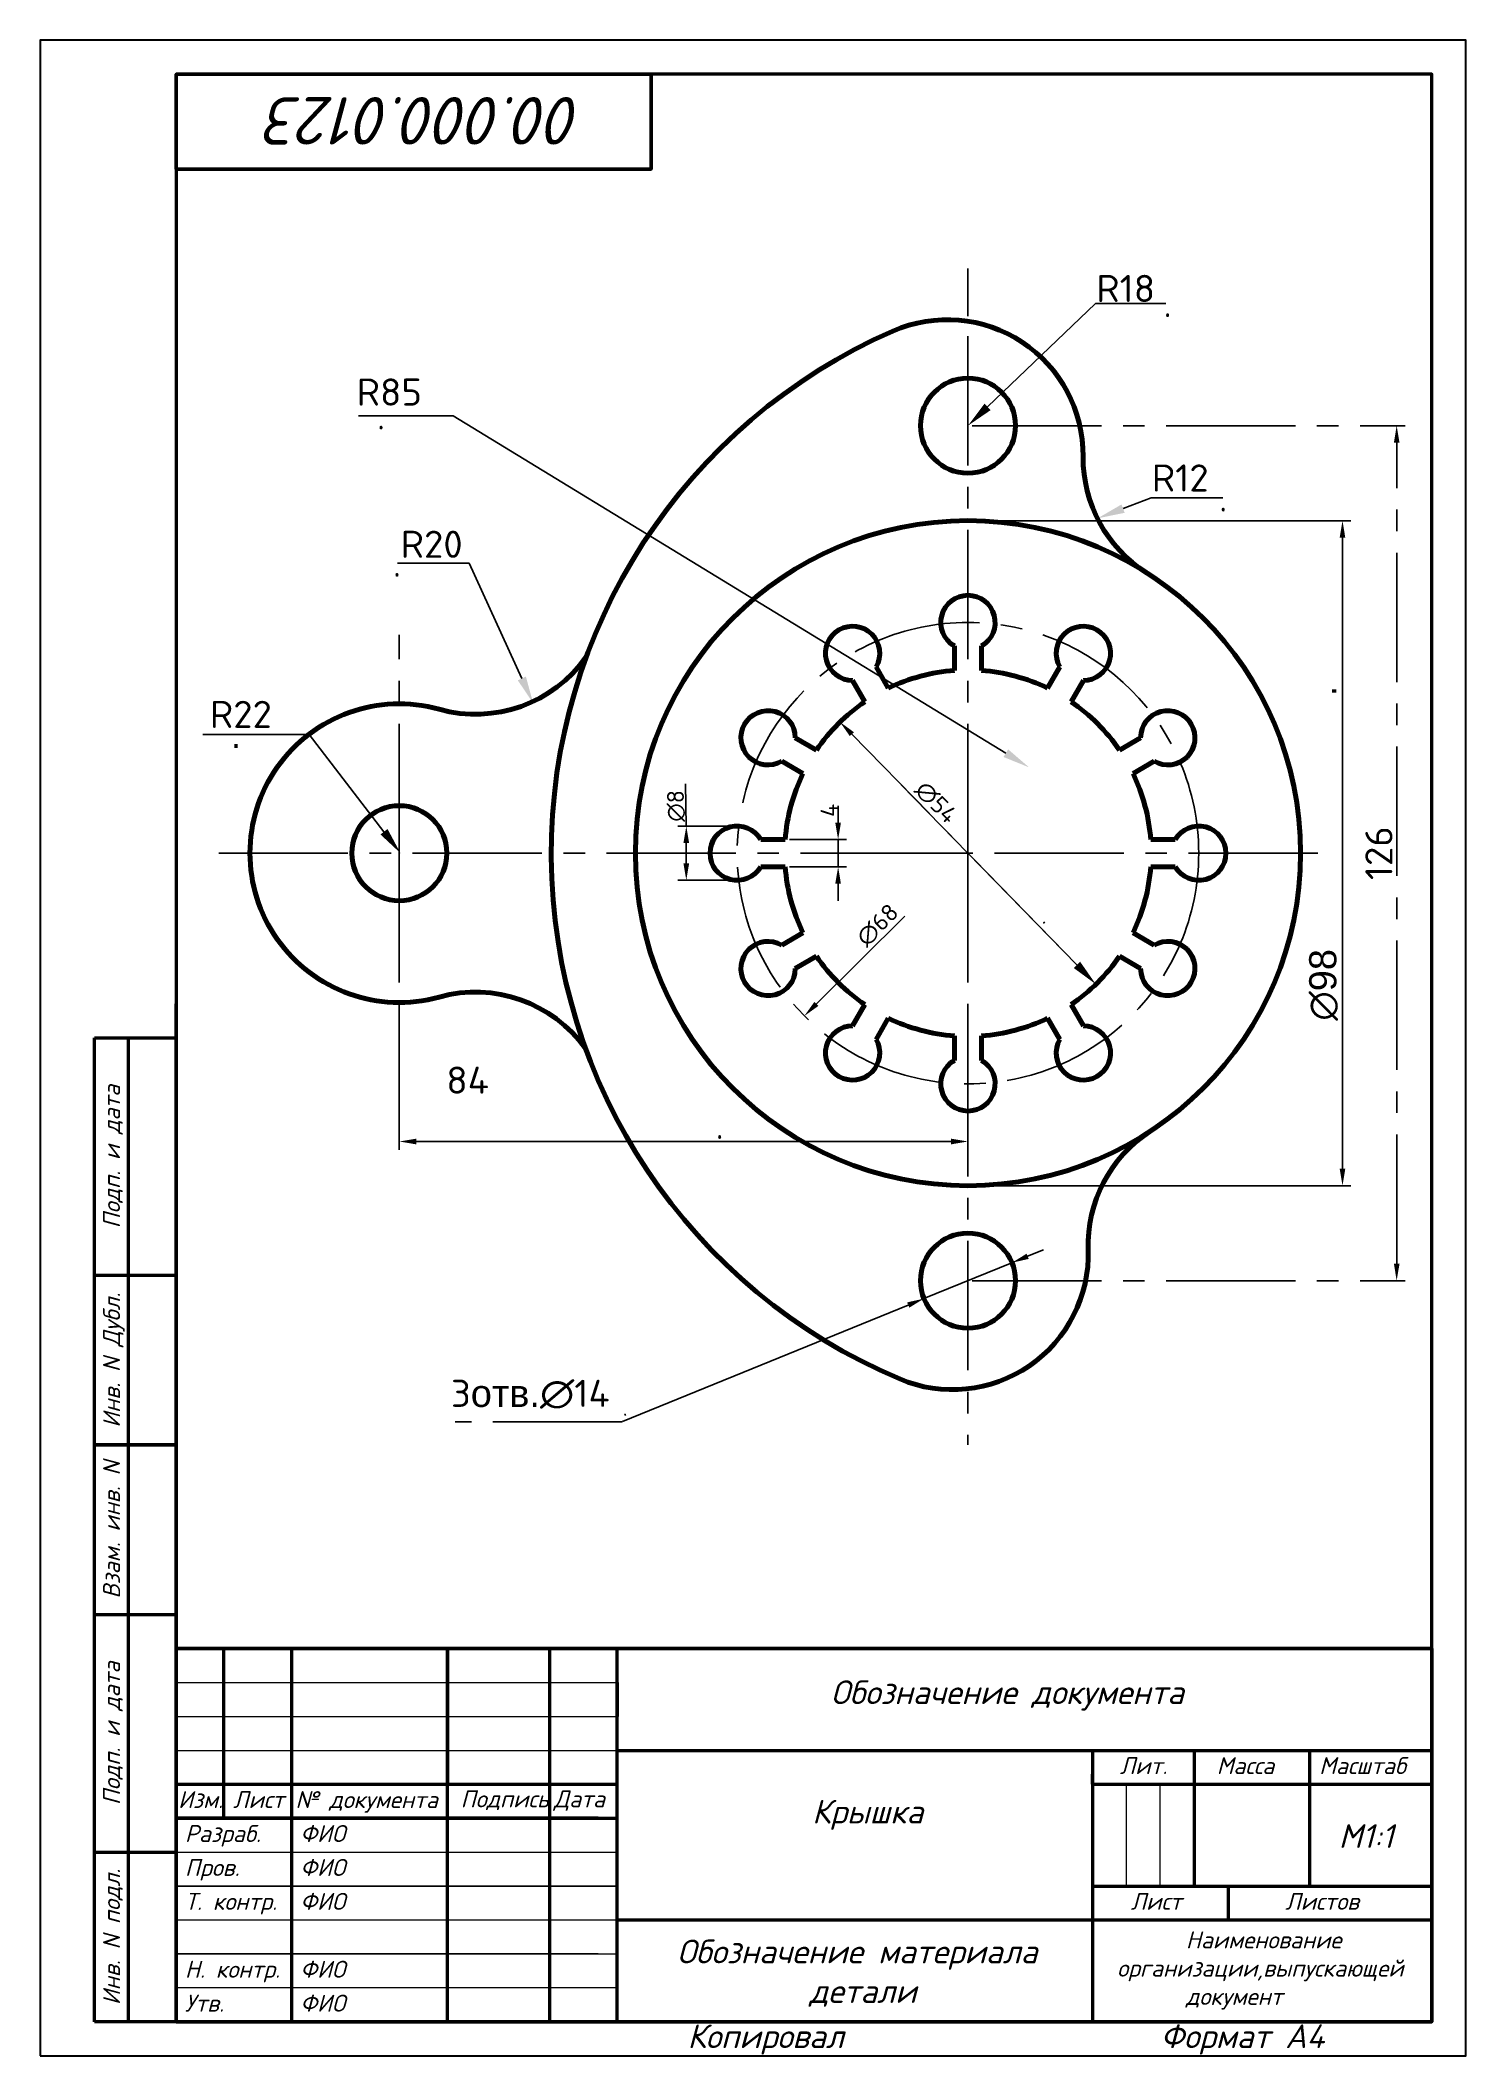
# Paper-space layout 'ISO A1' of a CAD drawing. Header units: millimetres. Extents: x 265 to 475, y 163 to 460.
import ezdxf
from ezdxf import colors
from ezdxf.entities.mleader import LeaderData, LeaderLine
from ezdxf.enums import TextEntityAlignment as Align
from ezdxf.math import Vec2, Vec3

# ---------------------------------------------------------------- set-up
doc = ezdxf.new("R2010")
doc.units = ezdxf.units.MM
doc.linetypes.add('CENTER2', pattern=[28.575, 19.05, -3.175, 3.175, -3.175])
doc.layers.add('оси', color=2, linetype='CENTER2')
doc.styles.add('Annotative', font='Arial.ttf')
doc.styles.add('Roman', font='romans')
doc.styles.get("Standard").update_dxf_attribs({"font": 'simplex.shx'})
doc.styles.add('ЕСКД', font='ISOCPEUI.TTF')
doc.dimstyles.new('ISO-25', dxfattribs={"dimtxt": 2.5, "dimasz": 2.5, "dimexe": 1.25, "dimexo": 0.625, "dimtad": 1, "dimtxsty": 'Standard', "dimcen": 2.5, "dimadec": 0, "dimazin": 0, "dimtfac": 1, "dimtmove": 0, "dimatfit": 3, "dimfxl": 1, "dimarcsym": 0})

# ---------------------------------------------------------------- blocks, each defined once
blk = doc.blocks.new('*D13')
at = {"layer": 'Defpoints', "color": 0, "linetype": 'ByBlock', "transparency": 16777216}
for p in [(407.93, 279.67), (394.97, 274.38)]:
    blk.add_point(p, dxfattribs=at)
at = {"layer": 'оси', "color": 0, "linetype": 'ByBlock', "lineweight": -2, "transparency": 16777216}
for p, q in [((407.93, 279.67), (394.97, 274.38)), ((410.24, 280.61), (412.56, 281.56)), ((350.56, 256.26), (392.65, 273.43))]:
    blk.add_line(p, q, dxfattribs=at)
at = {"layer": 'оси', "color": 0, "linetype": 'ByBlock', "transparency": 16777216}
for points in [[(410.09, 281), (410.4, 280.23), (407.93, 279.67)], [(392.49, 273.82), (392.81, 273.05), (394.97, 274.38)]]:
    blk.add_solid(points, dxfattribs=at)
at = {"layer": 'оси', "color": 0, "linetype": 'ByBlock', "lineweight": -2, "transparency": 16777216, "insert": (350.54, 258.27), "char_height": 2.5, "width": 4.8423, "attachment_point": 5, "rotation": 22.1991}
blk.add_mtext('{\\C0;.}', dxfattribs=at)
blk = doc.blocks.new('*D11')
at = {"layer": 'Defpoints', "color": 0, "transparency": 16777216}
for p in [(382.59, 359.35), (420.3, 320.7)]:
    blk.add_point(p, dxfattribs=at)
at = {"layer": 'оси', "color": 0, "lineweight": -2, "transparency": 16777216}
blk.add_line((415.72, 325.39), (384.34, 357.56), dxfattribs=at)
at = {"layer": 'оси', "color": 0, "transparency": 16777216}
blk.add_solid([(384.64, 357.85), (384.04, 357.27), (382.59, 359.35)], dxfattribs=at)
at = {"layer": 'оси', "color": 0, "lineweight": -2, "transparency": 16777216, "insert": (402.24, 341.89), "char_height": 2.5, "width": 53.0834, "attachment_point": 5, "rotation": 314.2904}
blk.add_mtext('   ∅54            .              ', dxfattribs=at)
blk = doc.blocks.new('*D14')
at = {"layer": 'Defpoints', "color": 0, "transparency": 16777216}
for p in [(425.55, 364), (377.35, 316.04)]:
    blk.add_point(p, dxfattribs=at)
at = {"layer": 'оси', "color": 0, "lineweight": -2, "transparency": 16777216}
blk.add_line((392.13, 330.75), (379.12, 317.8), dxfattribs=at)
at = {"layer": 'оси', "color": 0, "transparency": 16777216}
blk.add_solid([(378.82, 318.1), (379.41, 317.51), (377.35, 316.04)], dxfattribs=at)
at = {"layer": 'оси', "color": 0, "lineweight": -2, "transparency": 16777216, "insert": (388.13, 329.42), "char_height": 2.5, "attachment_point": 5, "rotation": 44.857}
blk.add_mtext('∅68', dxfattribs=at)
blk = doc.blocks.new('*D15')
at = {"layer": 'Defpoints', "color": 0, "linetype": 'ByBlock', "transparency": 16777216}
for p in [(401.45, 389.02), (401.45, 291.02), (456.63, 291.02)]:
    blk.add_point(p, dxfattribs=at)
at = {"layer": 'оси', "color": 0, "linetype": 'ByBlock', "lineweight": -2, "transparency": 16777216}
for p, q in [((402.07, 389.02), (457.88, 389.02)), ((456.63, 386.52), (456.63, 293.52)), ((402.07, 291.02), (457.88, 291.02))]:
    blk.add_line(p, q, dxfattribs=at)
at = {"layer": 'оси', "color": 0, "linetype": 'ByBlock', "transparency": 16777216}
for points in [[(456.21, 386.52), (457.04, 386.52), (456.63, 389.02)], [(456.21, 293.52), (457.04, 293.52), (456.63, 291.02)]]:
    blk.add_solid(points, dxfattribs=at)
at = {"layer": 'оси', "color": 0, "linetype": 'ByBlock', "lineweight": -2, "transparency": 16777216, "insert": (453.85, 340.02), "char_height": 2.5, "width": 50.0329, "attachment_point": 5, "rotation": 90}
blk.add_mtext('{\\fArial|b0|i0|c204|p0;\\H1.6x;∅\\fArial|b0|i0|c204|p34;98\\fArial|b0|i0|c0|p34;    \\fArial|b0|i0|c204|p34;    \\fArial|b0|i0|c0|p34;                .}                 ', dxfattribs=at)
blk = doc.blocks.new('*D16')
at = {"layer": 'Defpoints', "color": 0, "transparency": 16777216}
for p in [(374.52, 342.02), (374.52, 338.02), (382.32, 338.02)]:
    blk.add_point(p, dxfattribs=at)
at = {"layer": 'оси', "color": 0, "lineweight": -2, "transparency": 16777216}
for p, q in [((382.32, 344.52), (382.32, 347.02)), ((375.15, 342.02), (383.57, 342.02)), ((382.32, 342.02), (382.32, 338.02)), ((375.15, 338.02), (383.57, 338.02)), ((382.32, 335.52), (382.32, 333.02))]:
    blk.add_line(p, q, dxfattribs=at)
at = {"layer": 'оси', "color": 0, "transparency": 16777216}
for points in [[(381.9, 344.52), (382.73, 344.52), (382.32, 342.02)], [(381.9, 335.52), (382.73, 335.52), (382.32, 338.02)]]:
    blk.add_solid(points, dxfattribs=at)
at = {"layer": 'оси', "color": 0, "lineweight": -2, "transparency": 16777216, "insert": (380.44, 340.02), "char_height": 2.5, "width": 16.9921, "attachment_point": 5, "rotation": 90}
blk.add_mtext('.', dxfattribs=at)
blk = doc.blocks.new('*D17')
at = {"layer": 'Defpoints', "color": 0, "transparency": 16777216}
for p in [(367.68, 344.01), (359.95, 336.03), (367.68, 336.03)]:
    blk.add_point(p, dxfattribs=at)
at = {"layer": 'оси', "color": 0, "lineweight": -2, "transparency": 16777216}
for p, q in [((367.06, 344.01), (358.7, 344.01)), ((359.95, 341.51), (359.95, 338.53)), ((367.06, 336.03), (358.7, 336.03))]:
    blk.add_line(p, q, dxfattribs=at)
at = {"layer": 'оси', "color": 0, "transparency": 16777216}
for points in [[(359.53, 341.51), (360.37, 341.51), (359.95, 344.01)], [(359.53, 338.53), (360.37, 338.53), (359.95, 336.03)]]:
    blk.add_solid(points, dxfattribs=at)
at = {"layer": 'оси', "color": 0, "lineweight": -2, "transparency": 16777216, "insert": (358.08, 340.02), "char_height": 2.5, "width": 8.2617, "attachment_point": 5, "rotation": 90}
blk.add_mtext('.', dxfattribs=at)
blk = doc.blocks.new('*D18')
at = {"layer": 'Defpoints', "color": 0, "linetype": 'ByBlock', "transparency": 16777216}
for p in [(317.67, 318.02), (401.45, 318.02), (401.45, 297.53)]:
    blk.add_point(p, dxfattribs=at)
at = {"layer": 'оси', "color": 0, "linetype": 'ByBlock', "lineweight": -2, "transparency": 16777216}
for p, q in [((317.67, 317.4), (317.67, 296.28)), ((401.45, 317.4), (401.45, 296.28)), ((320.17, 297.53), (398.95, 297.53))]:
    blk.add_line(p, q, dxfattribs=at)
at = {"layer": 'оси', "color": 0, "linetype": 'ByBlock', "transparency": 16777216}
for points in [[(320.17, 297.95), (320.17, 297.11), (317.67, 297.53)], [(398.95, 297.95), (398.95, 297.11), (401.45, 297.53)]]:
    blk.add_solid(points, dxfattribs=at)
at = {"layer": 'оси', "color": 0, "linetype": 'ByBlock', "lineweight": -2, "transparency": 16777216, "insert": (359.56, 303.24), "char_height": 2.5, "width": 80.666, "attachment_point": 5}
blk.add_mtext('{\\H1.6x;84                              .}', dxfattribs=at)
blk = doc.blocks.new('*D12')
at = {"layer": 'Defpoints', "color": 0, "transparency": 16777216}
for p in [(401.45, 403.02), (464.61, 403.02), (401.45, 277.02)]:
    blk.add_point(p, dxfattribs=at)
at = {"layer": 'оси', "color": 0, "lineweight": -2, "transparency": 16777216}
for p, q in [((402.07, 403.02), (465.86, 403.02)), ((464.61, 279.52), (464.61, 400.52)), ((402.07, 277.02), (465.86, 277.02))]:
    blk.add_line(p, q, dxfattribs=at)
at = {"layer": 'оси', "color": 0, "transparency": 16777216}
for points in [[(464.2, 400.52), (465.03, 400.52), (464.61, 403.02)], [(464.2, 279.52), (465.03, 279.52), (464.61, 277.02)]]:
    blk.add_solid(points, dxfattribs=at)
at = {"layer": 'оси', "color": 0, "lineweight": -2, "transparency": 16777216, "insert": (461.99, 340.02), "char_height": 2.5, "attachment_point": 5, "rotation": 90}
blk.add_mtext('{\\H1.6x;126}', dxfattribs=at)

psp = doc.layouts.new('ISO A1')

# ---------------------------------------------------------------- linework, layer by layer
at = {"color": 18, "lineweight": 50, "ltscale": 6, "true_color": 0x000000}
for p, q in [((284.777, 454.81), (284.777, 440.81)), ((354.777, 440.81), (354.777, 454.81)), ((284.777, 440.81), (354.777, 440.81))]:
    psp.add_line(p, q, dxfattribs=at)
at = {"color": 18, "lineweight": 100, "true_color": 0x000000}
for p, q in [((399.447, 370.558), (399.447, 366.948)), ((403.447, 370.558), (403.447, 366.948)), ((384.447, 365.467), (386.253, 362.341)), ((387.911, 367.466), (389.715, 364.34)), ((414.983, 367.466), (413.179, 364.34)), ((418.447, 365.467), (416.643, 362.34)), ((376.002, 357.021), (379.128, 355.216)), ((426.892, 357.021), (423.766, 355.216)), ((374.003, 353.558), (377.129, 351.754)), ((428.891, 353.558), (425.765, 351.754)), ((370.911, 342.022), (374.521, 342.022)), ((428.373, 342.022), (431.983, 342.022)), ((370.911, 338.022), (374.521, 338.022)), ((428.373, 338.022), (431.983, 338.022)), ((374.003, 326.486), (377.129, 328.29)), ((428.891, 326.486), (425.765, 328.29)), ((376.002, 323.023), (379.128, 324.828)), ((426.892, 323.023), (423.766, 324.828)), ((384.447, 314.577), (386.253, 317.703)), ((387.911, 312.578), (389.715, 315.704)), ((414.983, 312.578), (413.179, 315.704)), ((418.446, 314.577), (416.641, 317.703)), ((399.447, 313.096), (399.447, 309.486)), ((403.447, 313.096), (403.447, 309.486))]:
    psp.add_line(p, q, dxfattribs=at)
at = {"color": 18, "linetype": 'Continuous', "lineweight": 50, "ltscale": 50, "true_color": 0x000000}
for p, q in [((284.777, 167.81), (284.777, 317.81)), ((272.777, 167.81), (272.777, 312.81)), ((272.777, 312.81), (284.777, 312.81)), ((277.777, 167.81), (277.777, 312.81)), ((272.777, 277.81), (284.777, 277.81)), ((272.777, 252.81), (284.777, 252.81)), ((284.777, 252.81), (272.777, 252.81)), ((272.777, 227.81), (284.777, 227.81)), ((272.777, 192.81), (284.777, 192.81)), ((284.777, 167.81), (272.777, 167.81))]:
    psp.add_line(p, q, dxfattribs=at)
at = {"color": 18, "lineweight": 50, "true_color": 0x000000}
for p, q in [((284.777, 167.81), (284.777, 222.81)), ((284.777, 222.81), (469.777, 222.81)), ((469.777, 222.81), (284.777, 222.81)), ((284.777, 222.81), (284.777, 167.81)), ((284.777, 167.81), (284.777, 222.81)), ((284.777, 167.81), (284.777, 222.81)), ((284.777, 222.81), (469.777, 222.81)), ((469.777, 222.81), (284.777, 222.81)), ((284.777, 222.81), (284.777, 167.81)), ((284.777, 167.81), (284.777, 222.81)), ((291.777, 222.81), (291.777, 197.81)), ((291.777, 222.81), (291.777, 197.81)), ((301.777, 222.81), (301.777, 167.81)), ((301.777, 222.81), (301.777, 167.81)), ((324.777, 167.81), (324.777, 222.81)), ((324.777, 167.81), (324.777, 222.81)), ((324.777, 222.81), (324.777, 202.81)), ((324.777, 222.81), (324.777, 202.81)), ((339.777, 222.81), (339.777, 167.81)), ((339.777, 222.81), (339.777, 167.81)), ((349.777, 167.81), (349.777, 222.81)), ((349.777, 167.81), (349.777, 222.81)), ((469.777, 222.81), (469.777, 167.81)), ((469.777, 167.81), (469.777, 222.81)), ((469.777, 222.81), (469.777, 167.81)), ((469.777, 167.81), (469.777, 222.81)), ((349.777, 217.81), (349.777, 212.81)), ((349.777, 207.81), (469.777, 207.81)), ((349.777, 207.81), (469.777, 207.81)), ((419.777, 207.81), (419.777, 167.81)), ((419.777, 207.81), (419.777, 167.81)), ((434.777, 207.81), (434.777, 187.81)), ((434.777, 207.81), (434.777, 187.81)), ((451.777, 207.81), (451.777, 187.81)), ((284.777, 202.81), (349.777, 202.81)), ((419.777, 202.81), (419.777, 204.31)), ((419.777, 202.81), (469.777, 202.81)), ((419.777, 202.81), (469.777, 202.81)), ((346.965, 197.81), (284.777, 197.81)), ((284.777, 197.81), (349.777, 197.81)), ((346.965, 197.81), (284.777, 197.81)), ((284.777, 197.81), (349.777, 197.81)), ((419.777, 187.81), (469.777, 187.81)), ((419.777, 187.81), (469.777, 187.81)), ((439.777, 187.81), (439.777, 182.81)), ((439.777, 187.81), (439.777, 182.81)), ((349.777, 182.81), (469.777, 182.81)), ((349.777, 182.81), (469.777, 182.81)), ((469.777, 167.81), (284.777, 167.81)), ((284.777, 167.81), (469.777, 167.81)), ((469.777, 167.81), (284.777, 167.81)), ((284.777, 167.81), (469.777, 167.81))]:
    psp.add_line(p, q, dxfattribs=at)
at = {"color": 18, "lineweight": 40, "true_color": 0x000000}
for p, q in [((324.777, 222.81), (339.777, 222.81)), ((324.777, 222.81), (339.777, 222.81)), ((339.777, 167.81), (349.777, 167.81)), ((339.777, 167.81), (349.777, 167.81))]:
    psp.add_line(p, q, dxfattribs=at)
at = {"color": 18, "lineweight": 9, "true_color": 0x000000}
for p, q in [((284.777, 217.81), (346.965, 217.81)), ((284.777, 217.81), (349.777, 217.81)), ((284.777, 212.81), (349.777, 212.81)), ((284.777, 212.81), (349.777, 212.81)), ((284.777, 207.81), (349.777, 207.81)), ((284.777, 207.81), (349.777, 207.81)), ((284.777, 192.81), (349.777, 192.81)), ((284.777, 192.81), (349.777, 192.81)), ((284.777, 187.81), (349.777, 187.81)), ((349.777, 187.81), (284.777, 187.81)), ((284.777, 187.81), (349.777, 187.81)), ((349.777, 187.81), (284.777, 187.81)), ((284.777, 182.81), (349.777, 182.81)), ((284.777, 177.81), (349.777, 177.81)), ((346.965, 177.81), (284.777, 177.81)), ((284.777, 177.81), (349.777, 177.81)), ((346.965, 177.81), (284.777, 177.81)), ((349.777, 172.81), (284.777, 172.81)), ((349.777, 172.81), (284.777, 172.81))]:
    psp.add_line(p, q, dxfattribs=at)
at = {"color": 18, "true_color": 0x000000}
for p, q in [((349.777, 217.81), (349.777, 219.31)), ((349.777, 212.81), (349.777, 207.81))]:
    psp.add_line(p, q, dxfattribs=at)
at = {"color": 18, "lineweight": 30, "true_color": 0x000000}
psp.add_line((349.777, 212.81), (349.777, 207.81), dxfattribs=at)
at = {"color": 18, "linetype": 'ByBlock', "lineweight": -2, "true_color": 0x000000}
for p, q in [((349.777, 207.81), (469.777, 207.81)), ((434.777, 207.81), (451.777, 207.81)), ((434.777, 207.81), (451.777, 207.81)), ((451.777, 207.81), (451.777, 187.81))]:
    psp.add_line(p, q, dxfattribs=at)
at = {"color": 18, "lineweight": 20, "true_color": 0x000000}
for p, q in [((424.777, 202.81), (424.777, 187.81)), ((429.777, 187.81), (429.777, 202.81))]:
    psp.add_line(p, q, dxfattribs=at)
at = {"color": 18, "lineweight": 30, "true_color": 0x000000}
psp.add_lwpolyline([(264.777, 162.81), (474.777, 162.81), (474.777, 459.81), (264.777, 459.81)], close=True, dxfattribs=at)
at = {"color": 18, "lineweight": 50, "true_color": 0x000000}
for points in [[(284.777, 454.81), (354.777, 454.81), (354.777, 440.81), (284.777, 440.81)], [(284.777, 167.81), (469.777, 167.81), (469.777, 454.81), (284.777, 454.81)]]:
    psp.add_lwpolyline(points, close=True, dxfattribs=at)
at = {"color": 18, "lineweight": 100, "true_color": 0x000000}
for centre, radius in [((401.447, 403.022), 7), ((401.447, 340.022), 49), ((317.666, 340.022), 7), ((401.447, 277.022), 7)]:
    psp.add_circle(centre, radius, dxfattribs=at)
for centre, radius, start, end in [((424.113, 339.966), 84.058, 113.65243, 247.09008), ((398.414, 398.643), 20, 359.48693, 113.65243), ((438.412, 398.285), 20, 179.48693, 237.60657), ((401.447, 374.022), 4, 300, 240), ((384.447, 369.467), 4, 329.98569, 270.01431), ((418.447, 369.467), 4, 270, 210.01431), ((328.88, 380.497), 20, 254.51396, 324.74177), ((401.447, 340.022), 27, 94.24802, 115.75382), ((401.447, 340.022), 27, 64.24618, 85.75198), ((401.447, 340.022), 27, 124.24618, 145.75382), ((317.666, 340.022), 22, 74.51396, 285.48604), ((372.002, 357.022), 4, 359.98569, 300.01431), ((401.447, 340.022), 27, 34.24618, 55.75003), ((430.892, 357.022), 4, 239.98569, 180.01431), ((401.447, 340.022), 27, 154.24618, 175.75198), ((401.447, 340.022), 27, 4.24802, 25.75382), ((367.447, 340.022), 4, 30, 330), ((435.447, 340.022), 4, 210, 150), ((401.447, 340.022), 27, 184.24802, 205.75382), ((401.447, 340.022), 27, 334.24618, 355.75198), ((372.002, 323.022), 4, 59.98569, 0.01431), ((430.892, 323.022), 4, 179.98569, 120.01431), ((401.447, 340.022), 27, 214.24618, 235.75382), ((401.447, 340.022), 27, 304.24618, 325.75382), ((328.88, 299.547), 20, 35.67181, 105.48604), ((401.447, 340.022), 27, 244.24618, 265.75198), ((401.447, 340.022), 27, 274.24802, 295.75382), ((384.447, 310.577), 4, 89.98569, 30.01431), ((418.447, 310.577), 4, 149.98569, 90.01431), ((401.447, 306.022), 4, 120, 60), ((439.156, 282.238), 20, 123.12786, 181.82855), ((399.176, 280.961), 20, 247.09008, 1.82855)]:
    psp.add_arc(centre, radius, start, end, dxfattribs=at)
at = {"layer": 'оси', "color": 18, "lineweight": -2, "true_color": 0x000000}
for p, q in [((401.447, 419.139), (401.447, 426.177)), ((428.244, 421.007), (430.604, 421.007)), ((317.589, 404.453), (311.671, 404.453)), ((436.431, 392.362), (438.99, 392.362)), ((319.942, 382.75), (317.383, 382.75)), ((296.382, 357.506), (288.738, 357.506)), ((359.951, 344.015), (359.838, 350.219)), ((391.631, 350.084), (401.447, 340.022)), ((350.508, 256.235), (325.887, 256.235))]:
    psp.add_line(p, q, dxfattribs=at)
at = {"layer": 'оси', "color": 18, "linetype": 'CENTER2', "lineweight": -2, "true_color": 0x000000}
for p, q in [((401.447, 340.022), (401.447, 419.139)), ((317.666, 340.022), (317.666, 372.198)), ((291.056, 340.022), (453.286, 340.022)), ((317.666, 340.022), (317.666, 305.482)), ((401.447, 340.022), (401.447, 252.81))]:
    psp.add_line(p, q, dxfattribs=at)
at = {"layer": 'оси', "color": 18, "lineweight": -2, "true_color": 0x000000}
psp.add_circle((401.447, 340.022), 34, dxfattribs=at)

# ---------------------------------------------------------------- texts
at = {"color": 18, "linetype": 'ByBlock', "lineweight": 50, "true_color": 0x000000, "style": 'ЕСКД'}
for s, p in [('Подп. и дата', (275.277, 295.31)), ('Инв. N Дубл.', (275.277, 265.31)), ('Взам. инв. N', (275.277, 240.31)), ('Подп. и дата', (275.277, 210.31)), ('Инв. N подл.', (275.277, 180.31))]:
    psp.add_text(s, height=2.5, rotation=90, dxfattribs=at).set_placement(p, align=Align.MIDDLE_CENTER)
at = {"color": 18, "linetype": 'ByBlock', "lineweight": -2, "true_color": 0x000000, "style": 'ЕСКД'}
for s, p in [('Лит.', (423.806, 204.31)), ('Масса', (438.091, 204.31)), ('Масштаб', (453.195, 204.31)), ('Лист', (425.42, 184.31)), ('Листов', (448.186, 184.31))]:
    psp.add_text(s, height=2.5, dxfattribs=at).set_placement(p)
at = {"color": 18, "true_color": 0x000000, "insert": (344.654, 444.452), "char_height": 7, "attachment_point": 1, "rotation": 180, "style": 'ЕСКД'}
psp.add_mtext('00.000.0123', dxfattribs=at)
at = {"color": 18, "linetype": 'ByBlock', "lineweight": 13, "true_color": 0x000000, "attachment_point": 1, "style": 'ЕСКД'}
for s, insert, char_height, width in [('\\pi2.4195;Обозначение документа', (378.825, 218.12), 3.5, 59.03074), ('Изм.', (285.078, 201.81), 2.5, 19.09947), ('Лист', (293.173, 201.808), 2.5, 19.09947), ('№ документа', (302.361, 201.8), 2.5, 23.45871), ('\\pxi0.22122,qc; Крышка', (355.647, 200.528), 3.5, 59.03074), ('Разраб.', (286.08, 196.8), 2.5, 23.45871), ('ФИО', (303.08, 196.8), 2.5, 23.45871), ('Пров.', (286.08, 191.8), 2.5, 23.45871), ('ФИО', (303.08, 191.8), 2.5, 23.45871), ('Т. контр.', (286.08, 186.8), 2.5, 23.45871), ('ФИО', (303.08, 186.8), 2.5, 23.45871), ('\\pi1.3025;Обозначение материала \\P\\pi20.771;детали ', (357.292, 179.916), 3.5, 57.51791), ('\\pi11.449;{\\H1.25x;Наименование \\P\\pi1.3323;организации,выпускающей \\P\\pi15.243;документ} ', (422.101, 181.128), 2, 45.43925), ('Н. контр.', (286.08, 176.8), 2.5, 23.45871), ('ФИО', (303.08, 176.8), 2.5, 23.45871), ('Утв.', (286.08, 171.8), 2.5, 23.45871), ('ФИО', (303.08, 171.8), 2.5, 23.45871), ('\\pi13.479;Копировал', (346.642, 167.425), 3.5, 50.34533), ('\\pi12.599;Формат А4', (417.211, 167.425), 3.5, 50.34533)]:
    psp.add_mtext(s, dxfattribs=dict(at, insert=insert, char_height=char_height, width=width))
at = {"color": 18, "linetype": 'ByBlock', "lineweight": -2, "true_color": 0x000000, "char_height": 2.5, "width": 19.09947, "attachment_point": 1, "style": 'ЕСКД'}
for s, insert in [('Подпись', (326.701, 201.905)), ('Дата', (340.431, 201.905))]:
    psp.add_mtext(s, dxfattribs=dict(at, insert=insert))
at = {"color": 18, "true_color": 0x000000, "insert": (374.6, 196.931), "char_height": 3.5, "width": 171.52512, "attachment_point": 1, "style": 'ЕСКД'}
psp.add_mtext('\\pi81.462;М1:1', dxfattribs=at)
at = {"layer": 'оси', "color": 18, "lineweight": -2, "true_color": 0x000000, "char_height": 4, "attachment_point": 1}
for s, width, heights, insert in [('R18', 22.36199, [2.553], (420.348, 425.241)), ('R85', 23.69988, [0], (311.384, 409.974)), ('R12', 13.21467, [0], (428.534, 397.311)), ('R20', 16.00302, [0], (317.864, 387.546)), ('3{\\fArial|b0|i0|c204|p0;отв.}∅14', 25.2423, [0], (325.266, 262.415))]:
    psp.add_mtext_dynamic_manual_height_columns(s, width=width, gutter_width=12.5, heights=heights, dxfattribs=dict(at, insert=insert))
at = {"layer": 'оси', "insert": (289.758, 362.475), "char_height": 4, "attachment_point": 1, "style": 'Roman'}
psp.add_mtext_dynamic_manual_height_columns('{\\C256;\\c0;R22}', width=25.50395, gutter_width=50, heights=[0], dxfattribs=at)
at = {"layer": 'оси', "color": 18, "lineweight": -2, "true_color": 0x000000, "char_height": 2.5, "attachment_point": 1}
for s, width, insert, rotation in [('{\\fArial|b0|i0|c204|p0;∅}8', 7.56097, (357.108, 344.664), 90), ('4', 5.29862, (379.717, 345.365), 89.54911)]:
    psp.add_mtext_dynamic_manual_height_columns(s, width=width, gutter_width=12.5, heights=[0], dxfattribs=dict(at, insert=insert, rotation=rotation))

# ---------------------------------------------------------------- dimensions: what is measured, and where the dimension line sits
at = {"layer": 'оси', "color": 18, "lineweight": -2, "true_color": 0x000000}
for base, p1, p2, text, picture, middle in [((464.612, 403.022), (401.447, 277.022), (401.447, 403.022), '{\\H1.6x;126}', '*D12', (461.987, 340.022)), ((382.318, 338.022), (374.521, 342.022), (374.521, 338.022), '.', '*D16', (380.443, 340.022)), ((359.951, 336.029), (367.682, 344.015), (367.682, 336.029), '.', '*D17', (358.076, 340.022))]:
    dim = psp.add_linear_dim(base=base, p1=p1, p2=p2, angle=90, text=text, dimstyle='ISO-25', dxfattribs=at)
    dim.commit()
    dim.dimension.update_dxf_attribs({"geometry": picture, "text_midpoint": middle})
at = {"layer": 'оси', "color": 18, "linetype": 'ByBlock', "lineweight": -2, "true_color": 0x000000}
dim = psp.add_linear_dim(base=(456.628, 291.022), p1=(401.447, 389.022), p2=(401.447, 291.022), angle=90, text='{\\fArial|b0|i0|c204|p0;\\H1.6x;∅\\fArial|b0|i0|c204|p34;<>\\fArial|b0|i0|c0|p34;    \\fArial|b0|i0|c204|p34;    \\fArial|b0|i0|c0|p34;                .}                 ', dimstyle='ISO-25', dxfattribs=at)
dim.commit()
dim.dimension.update_dxf_attribs({"geometry": '*D15', "text_midpoint": (453.848, 340.022)})
at = {"layer": 'оси', "color": 18, "lineweight": -2, "true_color": 0x000000}
dim = psp.add_diameter_dim_2p(p1=(425.549, 364.003), p2=(377.345, 316.04), dimstyle='ISO-25', dxfattribs=at)
dim.commit()
dim.dimension.update_dxf_attribs({"geometry": '*D14', "text_midpoint": (389.453, 328.088), "dimtype": 163})
dim = psp.add_diameter_dim_2p(p1=(420.301, 320.695), p2=(382.593, 359.349), text='   <>            .              ', dimstyle='ISO-25', dxfattribs=at)
dim.commit()
dim.dimension.update_dxf_attribs({"geometry": '*D11', "text_midpoint": (400.902, 340.58), "dimtype": 163})
at = {"layer": 'оси', "color": 18, "linetype": 'ByBlock', "lineweight": -2, "true_color": 0x000000}
dim = psp.add_linear_dim(base=(401.447, 297.532), p1=(317.666, 318.022), p2=(401.447, 318.022), text='{\\H1.6x;84                              .}', dimstyle='ISO-25', dxfattribs=at)
dim.commit()
dim.dimension.update_dxf_attribs({"geometry": '*D18', "text_midpoint": (359.556, 303.24)})
dim = psp.add_diameter_dim_2p(p1=(407.928, 279.667), p2=(394.966, 274.377), text='{\\C0;.}', dimstyle='ISO-25', dxfattribs=at)
dim.commit()
dim.dimension.update_dxf_attribs({"geometry": '*D13', "text_midpoint": (351.249, 256.537), "dimtype": 163})

# ---------------------------------------------------------------- leaders
at = {"layer": 'оси', "color": 18, "lineweight": -2, "true_color": 0x000000}
ml = psp.add_multileader_mtext('Standard', dxfattribs=at)
ml.set_content('.', color=(0, 0, 0))
ml.set_leader_properties()
ml.build(insert=Vec2(0, 0))
ctx = ml.context
ctx.base_point, ctx.plane_origin = Vec3(428.244, 421.007), Vec3(401.447, 403.022)
notes = []
notes.append((ctx, [(0, (1, 1, 0), (420.244, 421.007), (1, 0), 8, [(0, [(401.447, 403.022)], 0, [])])]))
ctx.mtext.insert, ctx.mtext.flow_direction = Vec3(430.244, 423.007), 5
at = {"layer": 'оси', "color": 18, "linetype": 'ByBlock', "lineweight": -2, "true_color": 0x000000}
ml = psp.add_multileader_mtext('Standard', dxfattribs=at)
ml.set_content('.', color=(0, 0, 0))
ml.set_leader_properties()
ml.build(insert=Vec2(0, 0))
ctx = ml.context
ctx.base_point, ctx.plane_origin = Vec3(313.208, 404.453), Vec3(410.444, 352.671)
ctx.text_align_type = 2
notes.append((ctx, [(0, (1, 1, 0), (325.589, 404.453), (-1, 0), 8, [(0, [(410.444, 352.671)], 0, [])])]))
ctx.mtext.insert, ctx.mtext.alignment, ctx.mtext.flow_direction = Vec3(315.589, 406.453), 3, 5
at = {"layer": 'оси', "color": 18, "lineweight": -2, "true_color": 0x000000}
ml = psp.add_multileader_mtext('Standard', dxfattribs=at)
ml.set_content('.', color=(0, 0, 0))
ml.set_leader_properties()
ml.build(insert=Vec2(0, 0))
ctx = ml.context
ctx.base_point, ctx.plane_origin = Vec3(436.431, 392.362), Vec3(420.559, 389.371)
notes.append((ctx, [(0, (1, 1, 0), (428.431, 392.362), (1, 0), 8, [(0, [(420.559, 389.371)], 0, [])])]))
ctx.mtext.insert, ctx.mtext.flow_direction = Vec3(438.431, 394.362), 5
ml = psp.add_multileader_mtext('Standard', dxfattribs=at)
ml.set_content('.', color=(0, 0, 0))
ml.set_leader_properties()
ml.build(insert=Vec2(0, 0))
ctx = ml.context
ctx.base_point, ctx.plane_origin = Vec3(315.561, 382.75), Vec3(337.388, 362.131)
ctx.text_align_type = 2
notes.append((ctx, [(0, (1, 1, 0), (327.942, 382.75), (-1, 0), 8, [(0, [(337.388, 362.131)], 0, [])])]))
ctx.mtext.insert, ctx.mtext.alignment, ctx.mtext.flow_direction = Vec3(317.942, 384.75), 3, 5
ml = psp.add_multileader_mtext('Standard', dxfattribs=at)
ml.set_content('{\\fArial|b0|i0|c204|p0;.}', color=(0, 0, 0), style='Annotative')
ml.set_leader_properties()
ml.build(insert=Vec2(0, 0))
ctx = ml.context
ctx.base_point, ctx.plane_origin = Vec3(291.822, 357.506), Vec3(317.85, 340.014)
ctx.text_align_type = 2
notes.append((ctx, [(0, (1, 1, 0), (304.382, 357.506), (-1, 0), 8, [(0, [(317.85, 340.014)], 0, [])])]))
ctx.mtext.insert, ctx.mtext.alignment, ctx.mtext.flow_direction = Vec3(294.382, 359.506), 3, 5
ml = psp.add_multileader_mtext('Standard', dxfattribs=at)
ml.set_content('', color=(0, 0, 0))
ml.set_leader_properties()
ml.build(insert=Vec2(0, 0))
ctx = ml.context
ctx.base_point, ctx.plane_origin = Vec3(389.447, 340.022), Vec3(420.301, 320.695)
ctx.text_align_type = 2
notes.append((ctx, [(0, (1, 1, 0), (401.447, 340.022), (-1, 0), 8, [(0, [(420.301, 320.695)], 0, [])])]))
ctx.mtext.insert, ctx.mtext.alignment, ctx.mtext.flow_direction = Vec3(391.447, 342.022), 3, 5
for ctx, leaders in notes:
    for number, flags, end, landing, length, lines in leaders:
        leader = LeaderData()
        leader.index, (leader.has_last_leader_line, leader.has_dogleg_vector, leader.attachment_direction) = number, flags
        leader.last_leader_point, leader.dogleg_vector, leader.dogleg_length = Vec3(end), Vec3(landing), length
        for number, points, colour, breaks in lines:
            line = LeaderLine()
            line.index, line.vertices, line.color, line.breaks = number, Vec3.list(points), colors.encode_raw_color(colour), breaks
            leader.lines.append(line)
        ctx.leaders.append(leader)

doc.saveas('drawing.dxf')
